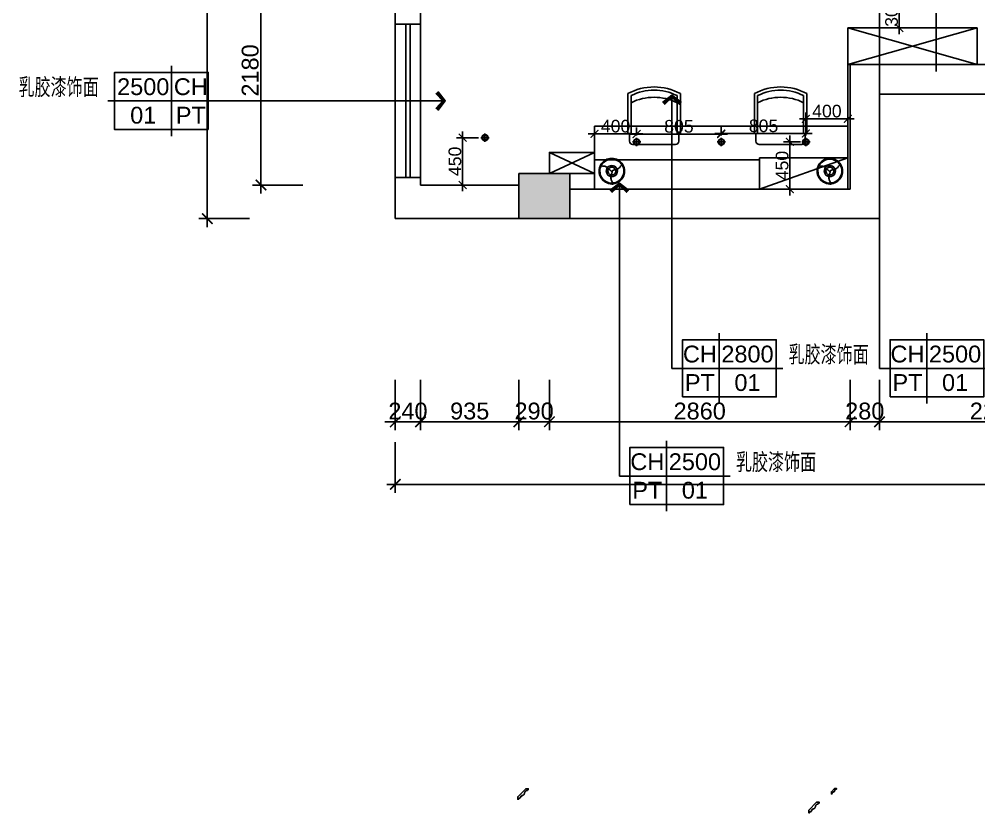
# Model space of a CAD drawing. Header units: millimetres. Extents: x 148889 to 229003, y -70503 to 111106.
# Drawn here: x 200704 to 209832, y 51360 to 58910 of the extents above; entities that cross this region are included whole.
import ezdxf
from ezdxf.enums import TextEntityAlignment as Align
from ezdxf.lldxf.tags import DXFTag

# ---------------------------------------------------------------- set-up
doc = ezdxf.new("R2010")
doc.units = ezdxf.units.MM
for name, color, linetype in [('05-1立面造型线', 1, 'Continuous'), ('C-天花标高', 1, 'Continuous'), ('C-灯具1', 2, 'Continuous'), ('P-原墙线', 7, 'Continuous'), ('P-固定家具1(到顶)', 3, 'Continuous'), ('P-固定家具2(不到顶)', 2, 'Continuous'), ('P-外部尺寸', 44, 'Continuous'), ('P-新墙线', 4, 'Continuous'), ('P-活动家具', 3, 'Continuous'), ('P-窗', 3, 'Continuous')]:
    doc.layers.add(name, color=color, linetype=linetype)
doc.styles.add('Arial', font='arial.ttf')
doc.styles.add('hb', font='hbsmall.shx', dxfattribs={"width": 0.7})
doc.styles.add('ROMANS', font='ROMANS.shx', dxfattribs={"bigfont": 'BIGFONT.shx'})
doc.styles.add('st', font='', dxfattribs={"width": 0.7})
doc.styles.get('st').set_extended_font_data('SimSun')
tags = doc.linetypes.add('ACAD_ISO03W100', pattern=[30, 12, -18]).pattern_tags.tags
tags[6:7] = [DXFTag(74, 4), DXFTag(75, 0), DXFTag(340, '0'), DXFTag(46, 1.0), DXFTag(50, 0.0), DXFTag(44, 0.0), DXFTag(45, 0.0)]
tags[4:5] = [DXFTag(74, 4), DXFTag(75, 0), DXFTag(340, '0'), DXFTag(46, 1.0), DXFTag(50, 0.0), DXFTag(44, 0.0), DXFTag(45, 0.0)]
doc.dimstyles.new('1比60', dxfattribs={"dimscale": 60, "dimtxt": 2, "dimasz": 1.25, "dimexe": 1, "dimexo": 1, "dimgap": 0.2, "dimtad": 1, "dimdec": 0, "dimrnd": 0.005, "dimzin": 0, "dimdsep": 46, "dimtxsty": 'Arial', "dimblk": 'ARCHTICK', "dimcen": 0.125, "dimdle": 1, "dimclrd": 44, "dimclre": 44, "dimclrt": 50, "dimadec": 0, "dimazin": 0, "dimtfac": 1, "dimtdec": 0, "dimtix": 1, "dimtmove": 2, "dimatfit": 3, "dimldrblk": 'DOT', "dimfxl": 4, "dimfxlon": 1, "dimtvp": 1, "dimtolj": 1, "dimtzin": 0, "dimarcsym": 0})
doc.dimstyles.new('1比80', dxfattribs={"dimscale": 80, "dimtxt": 2, "dimasz": 1.25, "dimexe": 1, "dimexo": 1, "dimgap": 0.25, "dimtad": 1, "dimdec": 0, "dimrnd": 0.005, "dimzin": 0, "dimdsep": 46, "dimtxsty": 'Arial', "dimblk": 'ARCHTICK', "dimcen": 0.125, "dimdle": 1, "dimclrd": 44, "dimclre": 44, "dimclrt": 50, "dimadec": 0, "dimazin": 0, "dimtfac": 1, "dimtdec": 0, "dimtix": 1, "dimtmove": 2, "dimatfit": 3, "dimldrblk": 'DOT', "dimfxl": 5, "dimfxlon": 1, "dimtvp": 1, "dimtolj": 1, "dimtzin": 0, "dimarcsym": 0})
doc.dimstyles.new('出图比例1：50', dxfattribs={"dimscale": 50, "dimtxt": 2.5, "dimasz": 2, "dimexe": 2, "dimexo": 2, "dimgap": 1, "dimtad": 1, "dimdec": 0, "dimrnd": 5, "dimzin": 0, "dimdsep": 46, "dimtxsty": 'ROMANS', "dimblk1": 'ZHL_XS', "dimblk2": 'ZHL_XS', "dimsah": 1, "dimcen": 0.09, "dimclrd": 256, "dimclre": 256, "dimclrt": 41, "dimadec": 0, "dimazin": 0, "dimtfac": 1, "dimtdec": 4, "dimtix": 1, "dimtmove": 2, "dimatfit": 3, "dimldrblk": 'ZHL_JT', "dimfxl": 1, "dimtolj": 1, "dimtzin": 0, "dimarcsym": 0})

# ---------------------------------------------------------------- blocks, each defined once
blk = doc.blocks.new('RC-')
for p, q in [((-1.51, -5.24), (-1.51, 5.24)), ((7.96, 0), (-7.96, 0))]:
    blk.add_line(p, q)
blk.add_lwpolyline([(-6.96, -4.24), (-6.96, 4.24), (6.96, 4.24), (6.96, -4.24)], close=True)
at = {"width": 0.7, "flags": 4}
for tag, height, style, p in [('NUM7', 2.5, 'st', (-8, 0.84)), ('NUM8', 2, 'hb', (-8, -3.39))]:
    blk.add_attdef(tag, text='', height=height, dxfattribs=dict(at, style=style)).set_placement(p, align=Align.RIGHT)
for tag, height, style, p in [('NUM1', 2, 'hb', (-4.37, 2.13)), ('NUM2', 2, 'hb', (2.7, 2.13)), ('NUM3', 2, 'hb', (-4.37, -2.11)), ('NUM4', 2, 'hb', (2.7, -2.11)), ('NUM9', 2, 'hb', (0, -6.66)), ('NUM10', 2.5, 'st', (0, -10.89))]:
    blk.add_attdef(tag, text='', height=height, dxfattribs=dict(at, style=style)).set_placement(p, align=Align.MIDDLE)
for tag, p, height, style in [('NUM5', (7.54, 0.84), 2.5, 'st'), ('NUM6', (7.54, -3.39), 2, 'hb')]:
    blk.add_attdef(tag, p, '', height=height, dxfattribs=dict(at, style=style))
blk = doc.blocks.new('ZHL_JT')
blk.add_line((-0.221, 0), (-1, 0))
blk.add_lwpolyline([(-0.221, 0), (-0.861, -0.689), (-0.654, -0.862), (0, 0), (-0.654, 0.862), (-0.861, 0.689)], close=True)
for points in [[(-0.861, 0.689), (-0.654, 0.862), (-0.221, 0), (0, 0)], [(-0.861, -0.689), (-0.654, -0.862), (-0.221, 0), (0, 0)]]:
    blk.add_solid(points)
blk = doc.blocks.new('ZHL_XS')
blk.add_line((-1, 0), (0, 0))
at = {"const_width": 0.2}
blk.add_lwpolyline([(-0.6, -0.6), (0.6, 0.6)], dxfattribs=at)
blk = doc.blocks.new('A$C674F3EA9')
at = {"color": 252, "linetype": 'ACAD_ISO03W100'}
blk.add_lwpolyline([(484.4, 443.9), (484.4, 516.8, 0.414214), (453.1, 548.1), (46.9, 548.1, 0.414214), (15.6, 516.8), (15.6, 443.9)], format="xyb", dxfattribs=at)
for points in [[(0, 373), (0, 443.9), (31.3, 443.9)], [(31.3, 373), (31.3, 443.9)], [(468.8, 373), (468.8, 443.9)], [(500, 373), (500, 443.9), (468.8, 443.9)]]:
    blk.add_lwpolyline(points, dxfattribs=at)
for points in [[(0, 63.7), (0, 373)], [(31.3, 82.7), (31.3, 373)], [(468.8, 82.7), (468.8, 373)], [(500, 63.7), (500, 373)]]:
    blk.add_lwpolyline(points)
for centre, radius, start, end in [((250, 588.7, 0), 490.4, 243.50911, 296.49088), ((250, 521.6, 0), 521.7, 241.36424, 298.63576), ((250, 521.6, 0), 490.4, 243.50911, 296.49088)]:
    blk.add_arc(centre, radius, start, end)
blk = doc.blocks.new('asdasdw')
at = {"color": 252, "linetype": 'ByBlock'}
for major_axis, start_param, end_param in [((-66, 135), 5.497787, 8.63938), ((-62, 126), 5.497787, 8.63938), ((-20.6, 42.1), 5.497787, 8.63938), ((-62, 126), 2.356194, 5.497787), ((-20.6, 42.1), 2.356194, 5.497787)]:
    blk.add_ellipse((4741, 6513, 0), major_axis=major_axis, ratio=1, start_param=start_param, end_param=end_param, dxfattribs=at)
at = {"color": 252, "linetype": 'ByBlock', "extrusion": (0, 0, -1)}
blk.add_ellipse((4741, 6513, 0), major_axis=(135, 66), ratio=1, start_param=5.497787, end_param=8.63938, dxfattribs=at)
at = {"color": 252}
blk.add_ellipse((4741, 6513, 0), major_axis=(-28.8, 59), ratio=1, start_param=5.497787, end_param=8.63938, dxfattribs=at)
at = {"color": 252, "extrusion": (0, 0, -1)}
blk.add_ellipse((4741, 6513, 0), major_axis=(59, 28.8), ratio=1, start_param=5.497787, end_param=8.63938, dxfattribs=at)
at = {"color": 252}
for points in [[(4589, 6558, 0), (4603, 6554, 0), (4624, 6552, 0), (4641, 6553, 0), (4657, 6553, 0), (4676, 6549, 0), (4693, 6538, 0), (4721, 6519, 0), (4734, 6513, 0), (4743, 6511, 0)], [(4857, 6623, 0), (4846, 6613, 0), (4834, 6595, 0), (4827, 6580, 0), (4819, 6566, 0), (4806, 6551, 0), (4787, 6542, 0), (4757, 6527, 0), (4746, 6519, 0), (4739, 6513, 0)], [(4779, 6358, 0), (4776, 6372, 0), (4767, 6391, 0), (4757, 6405, 0), (4749, 6419, 0), (4743, 6438, 0), (4744, 6458, 0), (4746, 6492, 0), (4745, 6506, 0), (4743, 6515, 0)]]:
    blk.add_spline(points, degree=3, dxfattribs=at)
blk = doc.blocks.new('_ArchTick')
at = {"color": 0, "linetype": 'ByBlock', "const_width": 0.15}
blk.add_lwpolyline([(-0.5, -0.5), (0.5, 0.5)], dxfattribs=at)
blk = doc.blocks.new('*D766')
at = {"layer": 'P-外部尺寸', "color": 44, "lineweight": -2, "transparency": 16777216}
for p, q in [((208886.9, 55479.6), (208886.9, 54999.6)), ((211101.9, 55479.6), (211101.9, 54999.6)), ((211181.9, 55079.6), (208806.9, 55079.6))]:
    blk.add_line(p, q, dxfattribs=at)
at = {"layer": 'P-外部尺寸', "color": 44, "lineweight": -2, "transparency": 16777216, "xscale": 100, "yscale": 100, "zscale": 100, "rotation": 180}
blk.add_blockref('_ArchTick', (208886.9, 55079.6), dxfattribs=at)
at = {"layer": 'P-外部尺寸', "color": 44, "lineweight": -2, "transparency": 16777216, "xscale": 100, "yscale": 100, "zscale": 100}
blk.add_blockref('_ArchTick', (211101.9, 55079.6), dxfattribs=at)
at = {"layer": 'P-外部尺寸', "color": 50, "transparency": 16777216, "insert": (209994.4, 55181.3), "char_height": 160, "attachment_point": 5, "style": 'Arial'}
blk.add_mtext('\\A1;2215', dxfattribs=at)
blk = doc.blocks.new('_Dot')
at = {"color": 0, "linetype": 'ByBlock', "lineweight": -2}
blk.add_line((-0.5, 0), (-1, 0), dxfattribs=at)
at = {"color": 0, "linetype": 'ByBlock', "const_width": 0.5}
blk.add_lwpolyline([(-0.25, 0, 1), (0.25, 0, 1)], format="xyb", close=True, dxfattribs=at)
blk = doc.blocks.new('*D767')
at = {"layer": 'P-外部尺寸', "color": 44, "lineweight": -2, "transparency": 16777216}
for p, q in [((208606.9, 55479.6), (208606.9, 54999.6)), ((208886.9, 55479.6), (208886.9, 54999.6)), ((208606.9, 55079.6), (208506.9, 55079.6)), ((208886.9, 55079.6), (208606.9, 55079.6)), ((208886.9, 55079.6), (208986.9, 55079.6))]:
    blk.add_line(p, q, dxfattribs=at)
at = {"layer": 'P-外部尺寸', "color": 44, "lineweight": -2, "transparency": 16777216, "xscale": 100, "yscale": 100, "zscale": 100}
blk.add_blockref('_ArchTick', (208606.9, 55079.6), dxfattribs=at)
at = {"layer": 'P-外部尺寸', "color": 44, "lineweight": -2, "transparency": 16777216, "xscale": 100, "yscale": 100, "zscale": 100, "rotation": 180}
blk.add_blockref('_ArchTick', (208886.9, 55079.6), dxfattribs=at)
at = {"layer": 'P-外部尺寸', "color": 50, "transparency": 16777216, "insert": (208746.9, 55181.3), "char_height": 160, "attachment_point": 5, "style": 'Arial'}
blk.add_mtext('\\A1;280', dxfattribs=at)
blk = doc.blocks.new('*D768')
at = {"layer": 'P-外部尺寸', "color": 44, "lineweight": -2, "transparency": 16777216}
for p, q in [((205746.9, 55479.6), (205746.9, 54999.6)), ((208606.9, 55479.6), (208606.9, 54999.6)), ((208686.9, 55079.6), (205666.9, 55079.6))]:
    blk.add_line(p, q, dxfattribs=at)
at = {"layer": 'P-外部尺寸', "color": 44, "lineweight": -2, "transparency": 16777216, "xscale": 100, "yscale": 100, "zscale": 100, "rotation": 180}
blk.add_blockref('_ArchTick', (205746.9, 55079.6), dxfattribs=at)
at = {"layer": 'P-外部尺寸', "color": 44, "lineweight": -2, "transparency": 16777216, "xscale": 100, "yscale": 100, "zscale": 100}
blk.add_blockref('_ArchTick', (208606.9, 55079.6), dxfattribs=at)
at = {"layer": 'P-外部尺寸', "color": 50, "transparency": 16777216, "insert": (207176.9, 55181.3), "char_height": 160, "attachment_point": 5, "style": 'Arial'}
blk.add_mtext('\\A1;2860', dxfattribs=at)
blk = doc.blocks.new('*D769')
at = {"layer": 'P-外部尺寸', "color": 44, "lineweight": -2, "transparency": 16777216}
for p, q in [((205456.9, 55479.6), (205456.9, 54999.6)), ((205746.9, 55479.6), (205746.9, 54999.6)), ((205456.9, 55079.6), (205356.9, 55079.6)), ((205746.9, 55079.6), (205456.9, 55079.6)), ((205746.9, 55079.6), (205846.9, 55079.6))]:
    blk.add_line(p, q, dxfattribs=at)
at = {"layer": 'P-外部尺寸', "color": 44, "lineweight": -2, "transparency": 16777216, "xscale": 100, "yscale": 100, "zscale": 100}
blk.add_blockref('_ArchTick', (205456.9, 55079.6), dxfattribs=at)
at = {"layer": 'P-外部尺寸', "color": 44, "lineweight": -2, "transparency": 16777216, "xscale": 100, "yscale": 100, "zscale": 100, "rotation": 180}
blk.add_blockref('_ArchTick', (205746.9, 55079.6), dxfattribs=at)
at = {"layer": 'P-外部尺寸', "color": 50, "transparency": 16777216, "insert": (205601.9, 55181.3), "char_height": 160, "attachment_point": 5, "style": 'Arial'}
blk.add_mtext('\\A1;290', dxfattribs=at)
blk = doc.blocks.new('*D770')
at = {"layer": 'P-外部尺寸', "color": 44, "lineweight": -2, "transparency": 16777216}
for p, q in [((204521.9, 55479.6), (204521.9, 54999.6)), ((205456.9, 55479.6), (205456.9, 54999.6)), ((205536.9, 55079.6), (204441.9, 55079.6))]:
    blk.add_line(p, q, dxfattribs=at)
at = {"layer": 'P-外部尺寸', "color": 44, "lineweight": -2, "transparency": 16777216, "xscale": 100, "yscale": 100, "zscale": 100, "rotation": 180}
blk.add_blockref('_ArchTick', (204521.9, 55079.6), dxfattribs=at)
at = {"layer": 'P-外部尺寸', "color": 44, "lineweight": -2, "transparency": 16777216, "xscale": 100, "yscale": 100, "zscale": 100}
blk.add_blockref('_ArchTick', (205456.9, 55079.6), dxfattribs=at)
at = {"layer": 'P-外部尺寸', "color": 50, "transparency": 16777216, "insert": (204989.4, 55181.4), "char_height": 160, "attachment_point": 5, "style": 'Arial'}
blk.add_mtext('\\A1;935', dxfattribs=at)
blk = doc.blocks.new('*D771')
at = {"layer": 'P-外部尺寸', "color": 44, "lineweight": -2, "transparency": 16777216}
for p, q in [((204281.9, 55479.6), (204281.9, 54999.6)), ((204521.9, 55479.6), (204521.9, 54999.6)), ((204281.9, 55079.6), (204181.9, 55079.6)), ((204521.9, 55079.6), (204281.9, 55079.6)), ((204521.9, 55079.6), (204621.9, 55079.6))]:
    blk.add_line(p, q, dxfattribs=at)
at = {"layer": 'P-外部尺寸', "color": 44, "lineweight": -2, "transparency": 16777216, "xscale": 100, "yscale": 100, "zscale": 100}
blk.add_blockref('_ArchTick', (204281.9, 55079.6), dxfattribs=at)
at = {"layer": 'P-外部尺寸', "color": 44, "lineweight": -2, "transparency": 16777216, "xscale": 100, "yscale": 100, "zscale": 100, "rotation": 180}
blk.add_blockref('_ArchTick', (204521.9, 55079.6), dxfattribs=at)
at = {"layer": 'P-外部尺寸', "color": 50, "transparency": 16777216, "insert": (204401.9, 55181.3), "char_height": 160, "attachment_point": 5, "style": 'Arial'}
blk.add_mtext('\\A1;240', dxfattribs=at)
blk = doc.blocks.new('*D772')
at = {"layer": 'P-外部尺寸', "color": 44, "lineweight": -2, "transparency": 16777216}
for p, q in [((204281.9, 54884.9), (204281.9, 54404.9)), ((218321.9, 54884.9), (218321.9, 54404.9)), ((204201.9, 54484.9), (218401.9, 54484.9))]:
    blk.add_line(p, q, dxfattribs=at)
at = {"layer": 'P-外部尺寸', "color": 44, "lineweight": -2, "transparency": 16777216, "xscale": 100, "yscale": 100, "zscale": 100, "rotation": 180}
blk.add_blockref('_ArchTick', (204281.9, 54484.9), dxfattribs=at)
at = {"layer": 'P-外部尺寸', "color": 44, "lineweight": -2, "transparency": 16777216, "xscale": 100, "yscale": 100, "zscale": 100}
blk.add_blockref('_ArchTick', (218321.9, 54484.9), dxfattribs=at)
at = {"layer": 'P-外部尺寸', "color": 50, "transparency": 16777216, "insert": (211301.9, 54586.6), "char_height": 160, "attachment_point": 5, "style": 'Arial'}
blk.add_mtext('\\A1;14040', dxfattribs=at)
blk = doc.blocks.new('*D796')
at = {"layer": 'P-外部尺寸', "color": 44, "lineweight": -2, "transparency": 16777216}
for p, q in [((203403.5, 59512.5), (202923.5, 59512.5)), ((203003.5, 59592.5), (203003.5, 57252.5)), ((203403.5, 57332.5), (202923.5, 57332.5))]:
    blk.add_line(p, q, dxfattribs=at)
at = {"layer": 'P-外部尺寸', "color": 44, "lineweight": -2, "transparency": 16777216, "xscale": 100, "yscale": 100, "zscale": 100}
for p, rotation in [((203003.5, 59512.5), 90), ((203003.5, 57332.5), 270)]:
    blk.add_blockref('_ArchTick', p, dxfattribs=dict(at, rotation=rotation))
at = {"layer": 'P-外部尺寸', "color": 50, "transparency": 16777216, "insert": (202901.9, 58422.5), "char_height": 160, "attachment_point": 5, "rotation": 90, "style": 'Arial'}
blk.add_mtext('\\A1;2180', dxfattribs=at)
blk = doc.blocks.new('*D797')
at = {"layer": 'P-外部尺寸', "color": 44, "lineweight": -2, "transparency": 16777216}
for p, q in [((202493.7, 56932.5), (202493.7, 65887.5)), ((202893.7, 65807.5), (202413.7, 65807.5)), ((202893.7, 57012.5), (202413.7, 57012.5))]:
    blk.add_line(p, q, dxfattribs=at)
at = {"layer": 'P-外部尺寸', "color": 44, "lineweight": -2, "transparency": 16777216, "xscale": 100, "yscale": 100, "zscale": 100}
for p, rotation in [((202493.7, 65807.5), 90), ((202493.7, 57012.5), 270)]:
    blk.add_blockref('_ArchTick', p, dxfattribs=dict(at, rotation=rotation))
at = {"layer": 'P-外部尺寸', "color": 50, "transparency": 16777216, "insert": (202392, 61410), "char_height": 160, "attachment_point": 5, "rotation": 90, "style": 'Arial'}
blk.add_mtext('\\A1;8795', dxfattribs=at)
blk = doc.blocks.new('A$C01C20CD7')
at = {"layer": 'C-灯具1'}
for p, q in [((0, 53, 2985), (106, 53, 2985)), ((53, 106, 2985), (53, 0, 2985))]:
    blk.add_line(p, q, dxfattribs=at)
for radius in [39.9, 31.7]:
    blk.add_circle((53, 53, 2985), radius, dxfattribs=at)
blk = doc.blocks.new('*D1020')
at = {"layer": 'P-新墙线', "color": 44, "lineweight": -2, "transparency": 16777216}
for p, q in [((205074.4, 57782.5), (204862.2, 57782.5)), ((204922.2, 57842.5), (204922.2, 57272.5)), ((204929.4, 57332.5), (204862.2, 57332.5))]:
    blk.add_line(p, q, dxfattribs=at)
at = {"layer": 'P-新墙线', "color": 44, "lineweight": -2, "transparency": 16777216, "xscale": 75, "yscale": 75, "zscale": 75}
for p, rotation in [((204922.2, 57782.5), 90), ((204922.2, 57332.5), 270)]:
    blk.add_blockref('_ArchTick', p, dxfattribs=dict(at, rotation=rotation))
at = {"layer": 'P-新墙线', "color": 50, "transparency": 16777216, "insert": (204848.9, 57557.5), "char_height": 120, "attachment_point": 5, "rotation": 90, "style": 'Arial'}
blk.add_mtext('\\A1;450', dxfattribs=at)
blk = doc.blocks.new('*D1031')
at = {"layer": 'P-新墙线', "color": 44, "lineweight": -2, "transparency": 16777216}
for p, q in [((209075.6, 59187.5), (209075.6, 58767.5)), ((209143.2, 59127.5), (209015.6, 59127.5)), ((209143.2, 58827.5), (209015.6, 58827.5))]:
    blk.add_line(p, q, dxfattribs=at)
at = {"layer": 'P-新墙线', "color": 44, "lineweight": -2, "transparency": 16777216, "xscale": 75, "yscale": 75, "zscale": 75}
for p, rotation in [((209075.6, 59127.5), 90), ((209075.6, 58827.5), 270)]:
    blk.add_blockref('_ArchTick', p, dxfattribs=dict(at, rotation=rotation))
at = {"layer": 'P-新墙线', "color": 50, "transparency": 16777216, "insert": (209002.2, 58977.5), "char_height": 120, "attachment_point": 5, "rotation": 90, "style": 'Arial'}
blk.add_mtext('\\A1;300', dxfattribs=at)
blk = doc.blocks.new('*D1032')
at = {"layer": 'P-新墙线', "color": 44, "lineweight": -2, "transparency": 16777216}
for p, q in [((208034.4, 57802.5), (208034.4, 57232.5)), ((208136.9, 57742.5), (207974.4, 57742.5)), ((208274.4, 57292.5), (207974.4, 57292.5))]:
    blk.add_line(p, q, dxfattribs=at)
at = {"layer": 'P-新墙线', "color": 44, "lineweight": -2, "transparency": 16777216, "xscale": 75, "yscale": 75, "zscale": 75}
for p, rotation in [((208034.4, 57742.5), 90), ((208034.4, 57292.5), 270)]:
    blk.add_blockref('_ArchTick', p, dxfattribs=dict(at, rotation=rotation))
at = {"layer": 'P-新墙线', "color": 50, "transparency": 16777216, "insert": (207961.2, 57517.5), "char_height": 120, "attachment_point": 5, "rotation": 90, "style": 'Arial'}
blk.add_mtext('\\A1;450', dxfattribs=at)
blk = doc.blocks.new('*D1079')
at = {"layer": 'P-新墙线', "color": 44, "lineweight": -2, "transparency": 16777216}
for p, q in [((208126.9, 57961.7), (208646.9, 57961.7)), ((208186.9, 57802.5), (208186.9, 58021.7)), ((208586.9, 57961.7), (208586.9, 58021.7))]:
    blk.add_line(p, q, dxfattribs=at)
at = {"layer": 'P-新墙线', "color": 44, "lineweight": -2, "transparency": 16777216, "xscale": 75, "yscale": 75, "zscale": 75, "rotation": 180}
blk.add_blockref('_ArchTick', (208186.9, 57961.7), dxfattribs=at)
at = {"layer": 'P-新墙线', "color": 44, "lineweight": -2, "transparency": 16777216, "xscale": 75, "yscale": 75, "zscale": 75}
blk.add_blockref('_ArchTick', (208586.9, 57961.7), dxfattribs=at)
at = {"layer": 'P-新墙线', "color": 50, "transparency": 16777216, "insert": (208386.9, 58035), "char_height": 120, "attachment_point": 5, "style": 'Arial'}
blk.add_mtext('\\A1;400', dxfattribs=at)
blk = doc.blocks.new('*D1080')
at = {"layer": 'P-新墙线', "color": 44, "lineweight": -2, "transparency": 16777216}
for p, q in [((206176.9, 57727.5), (206176.9, 57878.5)), ((206576.7, 57802.5), (206576.7, 57878.5)), ((206116.9, 57818.5), (206636.7, 57818.5))]:
    blk.add_line(p, q, dxfattribs=at)
at = {"layer": 'P-新墙线', "color": 44, "lineweight": -2, "transparency": 16777216, "xscale": 75, "yscale": 75, "zscale": 75, "rotation": 180}
blk.add_blockref('_ArchTick', (206176.9, 57818.5), dxfattribs=at)
at = {"layer": 'P-新墙线', "color": 44, "lineweight": -2, "transparency": 16777216, "xscale": 75, "yscale": 75, "zscale": 75}
blk.add_blockref('_ArchTick', (206576.7, 57818.5), dxfattribs=at)
at = {"layer": 'P-新墙线', "color": 50, "transparency": 16777216, "insert": (206376.8, 57891.7), "char_height": 120, "attachment_point": 5, "style": 'Arial'}
blk.add_mtext('\\A1;400', dxfattribs=at)
blk = doc.blocks.new('*D1081')
at = {"layer": 'P-新墙线', "color": 44, "lineweight": -2, "transparency": 16777216}
for p, q in [((206576.7, 57802.5), (206576.7, 57877)), ((207381.7, 57802.5), (207381.7, 57877)), ((206516.7, 57817), (207441.7, 57817))]:
    blk.add_line(p, q, dxfattribs=at)
at = {"layer": 'P-新墙线', "color": 44, "lineweight": -2, "transparency": 16777216, "xscale": 75, "yscale": 75, "zscale": 75, "rotation": 180}
blk.add_blockref('_ArchTick', (206576.7, 57817), dxfattribs=at)
at = {"layer": 'P-新墙线', "color": 44, "lineweight": -2, "transparency": 16777216, "xscale": 75, "yscale": 75, "zscale": 75}
blk.add_blockref('_ArchTick', (207381.7, 57817), dxfattribs=at)
at = {"layer": 'P-新墙线', "color": 50, "transparency": 16777216, "insert": (206979.2, 57890.3), "char_height": 120, "attachment_point": 5, "style": 'Arial'}
blk.add_mtext('\\A1;805', dxfattribs=at)
blk = doc.blocks.new('*D1082')
at = {"layer": 'P-新墙线', "color": 44, "lineweight": -2, "transparency": 16777216}
for p, q in [((207381.7, 57802.5), (207381.7, 57881.6)), ((208186.9, 57802.5), (208186.9, 57881.6)), ((207321.7, 57821.6), (208246.9, 57821.6))]:
    blk.add_line(p, q, dxfattribs=at)
at = {"layer": 'P-新墙线', "color": 44, "lineweight": -2, "transparency": 16777216, "xscale": 75, "yscale": 75, "zscale": 75, "rotation": 180}
blk.add_blockref('_ArchTick', (207381.7, 57821.6), dxfattribs=at)
at = {"layer": 'P-新墙线', "color": 44, "lineweight": -2, "transparency": 16777216, "xscale": 75, "yscale": 75, "zscale": 75}
blk.add_blockref('_ArchTick', (208186.9, 57821.6), dxfattribs=at)
at = {"layer": 'P-新墙线', "color": 50, "transparency": 16777216, "insert": (207784.3, 57894.8), "char_height": 120, "attachment_point": 5, "style": 'Arial'}
blk.add_mtext('\\A1;805', dxfattribs=at)

msp = doc.modelspace()

# ---------------------------------------------------------------- hatches: boundary and pattern name
at = {"layer": 'P-原墙线'}
msp.add_hatch(color=8, dxfattribs=at).paths.add_polyline_path([(205746.9, 57442.5), (205456.9, 57442.5), (205456.9, 57012.5), (205941.9, 57012.5), (205941.9, 57442.5)])

# ---------------------------------------------------------------- linework, layer by layer
at = {"color": 7}
msp.add_lwpolyline([(209427.3, 58412.5), (209427.3, 62284.4), (204516.9, 62284.4)], dxfattribs=at)
at = {"layer": '05-1立面造型线'}
for points in [[(205538.8, 51572.5), (205538.8, 51580.5), (205546.8, 51580.5), (205546.8, 51588.5), (205521.8, 51588.5), (205446.8, 51513.5), (205446.8, 51488.5), (205454.8, 51488.5), (205454.8, 51496.5, 0.414214), (205474.8, 51516.5), (205482.8, 51516.5), (205482.8, 51524.5), (205486.5, 51524.6), (205489, 51524.9), (205491.6, 51525.5), (205493.3, 51526), (205495.9, 51527), (205498.8, 51528.5), (205501.6, 51530.4), (205503.3, 51531.8), (205505.1, 51533.6), (205506.5, 51535.5), (205507.8, 51537.8), (205508.9, 51540.1), (205510, 51543), (205510.8, 51545.7), (205511.5, 51548.3), (205512.1, 51550.8), (205512.7, 51552.8), (205513.2, 51554.4), (205513.9, 51556.5), (205514.9, 51558.7), (205515.6, 51559.8), (205516.3, 51560.9), (205517.5, 51562.5), (205518.2, 51563.3), (205519.2, 51564.4), (205520.4, 51565.5), (205521.8, 51566.7), (205523.6, 51568.1), (205525.2, 51569.1), (205526.5, 51569.8), (205527.9, 51570.5), (205529.2, 51571), (205531, 51571.6), (205533.1, 51572.1), (205535.3, 51572.4)], [(208447, 51558.2), (208447, 51555.2, 0.414214), (208437, 51545.2), (208434, 51545.2), (208434, 51540.2), (208429, 51540.2), (208429, 51560.2), (208459, 51590.2), (208479, 51590.2), (208479, 51585.2), (208477.7, 51585.2), (208476.3, 51585.2), (208475.5, 51585.2), (208474.7, 51585.1), (208473.7, 51585), (208473, 51584.9), (208472.3, 51584.8), (208471.6, 51584.6), (208470.3, 51584.1), (208470, 51583.9), (208469.8, 51583.8), (208469.1, 51583.4), (208468.6, 51583.1), (208468.6, 51583.1), (208468.3, 51583), (208467.8, 51582.6), (208467, 51582), (208466.3, 51581.2), (208466, 51580.9), (208465.6, 51580.5), (208465.3, 51580.1), (208465, 51579.6), (208464.8, 51579.4), (208464.5, 51578.9), (208464.3, 51578.6), (208464.1, 51578.3), (208463.8, 51577.7), (208463.5, 51577.1), (208463.2, 51576.6), (208463, 51576.1), (208462.7, 51575.4), (208462.6, 51575), (208462.3, 51574.3), (208462.1, 51573.7), (208461.7, 51572.1), (208461.3, 51570.7), (208460.9, 51569.3), (208460.6, 51568.3), (208460, 51566.6), (208459.6, 51565.5), (208459, 51564.3), (208458.3, 51563.2), (208457.6, 51562.4), (208456.4, 51561.2), (208454.7, 51560), (208453.4, 51559.3), (208452.1, 51558.8), (208450.3, 51558.4), (208449.2, 51558.3)], [(208305.5, 51444), (208305.5, 51452), (208313.5, 51452), (208313.5, 51460), (208288.5, 51460), (208213.5, 51385), (208213.5, 51360), (208221.5, 51360), (208221.5, 51368, 0.414214), (208241.5, 51388), (208249.5, 51388), (208249.5, 51396), (208253.2, 51396.1), (208255.7, 51396.4), (208258.3, 51397), (208260, 51397.6), (208262.6, 51398.6), (208265.5, 51400.1), (208268.3, 51401.9), (208270, 51403.3), (208271.8, 51405.2), (208273.2, 51407), (208274.5, 51409.3), (208275.6, 51411.7), (208276.7, 51414.5), (208277.5, 51417.2), (208278.2, 51419.9), (208278.8, 51422.3), (208279.4, 51424.4), (208279.9, 51426), (208280.6, 51428.1), (208281.6, 51430.2), (208282.3, 51431.4), (208283, 51432.4), (208284.2, 51434.1), (208284.9, 51434.9), (208285.9, 51435.9), (208287.1, 51437.1), (208288.5, 51438.3), (208290.3, 51439.6), (208291.9, 51440.6), (208293.2, 51441.4), (208294.6, 51442), (208295.9, 51442.6), (208297.7, 51443.1), (208299.8, 51443.6), (208302, 51443.9)]]:
    msp.add_lwpolyline(points, format="xyb", close=True, dxfattribs=at)
at = {"layer": 'P-原墙线'}
for p, q in [((204281.9, 58862.5), (204281.9, 59512.5)), ((204521.9, 59512.5), (204521.9, 58862.5)), ((204521.9, 58862.5), (204281.9, 58862.5)), ((209256.9, 58477.5), (208606.9, 58477.5)), ((208606.9, 58477.5), (208606.9, 57292.5)), ((209951.9, 58477.5), (209256.9, 58477.5)), ((209951.9, 58197.5), (208886.9, 58197.5)), ((208886.9, 58197.5), (208886.9, 57012.5)), ((205746.9, 57442.5), (205746.9, 57642.5)), ((205456.9, 57012.5), (205456.9, 57442.5)), ((205746.9, 57442.5), (205456.9, 57442.5)), ((205941.9, 57442.5), (205746.9, 57442.5)), ((205941.9, 57012.5), (205941.9, 57442.5)), ((204521.9, 57402.5), (204281.9, 57402.5)), ((204281.9, 57012.5), (204281.9, 57402.5)), ((204521.9, 57402.5), (204521.9, 57332.5)), ((204521.9, 57332.5), (205456.9, 57332.5)), ((208606.9, 57292.5), (205941.9, 57292.5)), ((205941.9, 57012.5), (204281.9, 57012.5)), ((208886.9, 57012.5), (205941.9, 57012.5))]:
    msp.add_line(p, q, dxfattribs=at)
at = {"layer": 'P-固定家具1(到顶)', "color": 252}
for p, q in [((209816.5, 58477.5), (208586.9, 58827.5)), ((208586.9, 58477.5), (209816.5, 58827.5)), ((205746.9, 57442.5), (206176.9, 57642.5)), ((206176.9, 57442.5), (205746.9, 57642.5)), ((207746.9, 57572.5), (206176.9, 57572.5)), ((207746.9, 57292.5), (208586.9, 57592.5)), ((207746.9, 57592.5), (207746.9, 57292.5)), ((207746.9, 57592.5), (207746.9, 57292.5)), ((206176.9, 57442.5), (205941.9, 57442.5))]:
    msp.add_line(p, q, dxfattribs=at)
at = {"layer": 'P-固定家具1(到顶)'}
for p, q in [((208586.9, 58477.5), (208586.9, 58827.5)), ((208586.9, 58827.5), (209816.5, 58827.5)), ((209816.5, 58827.5), (209816.5, 58477.5)), ((209816.5, 58477.5), (208586.9, 58477.5))]:
    msp.add_line(p, q, dxfattribs=at)
for points in [[(208586.9, 58532.5), (208586.9, 57292.5)], [(206176.9, 57642.5), (206176.9, 57292.5), (205941.9, 57292.5), (205941.9, 57442.5), (205746.9, 57442.5), (205746.9, 57642.5), (206176.9, 57642.5)]]:
    msp.add_lwpolyline(points, dxfattribs=at)
at = {"layer": 'P-固定家具1(到顶)', "color": 252}
msp.add_lwpolyline([(206176.9, 57592.5), (206176.9, 57292.5), (208586.9, 57292.5), (208586.9, 57592.5), (207746.9, 57592.5)], dxfattribs=at)
at = {"layer": 'P-固定家具2(不到顶)'}
for p in [(208586.9, 57892.5), (206176.9, 57442.5)]:
    msp.add_line(p, (206176.9, 57892.5), dxfattribs=at)
at = {"layer": 'P-窗'}
for p, q in [((204381.9, 57402.5), (204381.9, 58862.5)), ((204421.9, 58862.5), (204421.9, 57402.5))]:
    msp.add_line(p, q, dxfattribs=at)
msp.add_lwpolyline([(204281.9, 58862.5), (204521.9, 58862.5), (204521.9, 57402.5), (204281.9, 57402.5)], close=True, dxfattribs=at)

# ---------------------------------------------------------------- block references
at = {"layer": 'C-天花标高'}
ref = msp.add_blockref('RC-', (202056.8, 58131.8), dxfattribs=dict(at, xscale=-64, yscale=64, zscale=64))
ref.add_attrib('NUM1', 'CH', dxfattribs={"layer": '0', "color": 50, "height": 160, "style": 'Arial', "flags": 4}).set_placement((202336.8, 58267.9), align=Align.MIDDLE)
ref.add_attrib('NUM2', '2500', dxfattribs={"layer": '0', "color": 50, "height": 160, "style": 'Arial'}).set_placement((201884.2, 58267.9), align=Align.MIDDLE)
ref.add_attrib('NUM3', 'PT', dxfattribs={"layer": '0', "color": 50, "height": 160, "style": 'Arial'}).set_placement((202336.8, 57996.7), align=Align.MIDDLE)
ref.add_attrib('NUM4', '01', dxfattribs={"layer": '0', "color": 50, "height": 160, "style": 'Arial'}).set_placement((201884.2, 57996.7), align=Align.MIDDLE)
ref.add_attrib('NUM5', '乳胶漆饰面', (200697.3, 58185.8), dxfattribs={"layer": '0', "color": 50, "height": 160, "style": 'st', "width": 0.7})
ref = msp.add_blockref('RC-', (207458.8, 55588.4), dxfattribs=dict(at, xscale=64, yscale=64, zscale=64))
ref.add_attrib('NUM1', 'CH', dxfattribs={"layer": '0', "color": 50, "height": 160, "style": 'Arial', "flags": 4}).set_placement((207178.8, 55724.5), align=Align.MIDDLE)
ref.add_attrib('NUM2', '2800', dxfattribs={"layer": '0', "color": 50, "height": 160, "style": 'Arial'}).set_placement((207631.3, 55724.5), align=Align.MIDDLE)
ref.add_attrib('NUM3', 'PT', dxfattribs={"layer": '0', "color": 50, "height": 160, "style": 'Arial'}).set_placement((207178.8, 55453.2), align=Align.MIDDLE)
ref.add_attrib('NUM4', '01', dxfattribs={"layer": '0', "color": 50, "height": 160, "style": 'Arial'}).set_placement((207631.3, 55453.2), align=Align.MIDDLE)
ref.add_attrib('NUM5', '乳胶漆饰面', (208021.2, 55642.4), dxfattribs={"layer": '0', "color": 50, "height": 160, "style": 'st', "width": 0.7})
ref = msp.add_blockref('RC-', (209433.2, 55588.4), dxfattribs=dict(at, xscale=64, yscale=64, zscale=64))
ref.add_attrib('NUM1', 'CH', dxfattribs={"layer": '0', "color": 50, "height": 160, "style": 'Arial', "flags": 4}).set_placement((209153.2, 55724.5), align=Align.MIDDLE)
ref.add_attrib('NUM2', '2500', dxfattribs={"layer": '0', "color": 50, "height": 160, "style": 'Arial'}).set_placement((209605.8, 55724.5), align=Align.MIDDLE)
ref.add_attrib('NUM3', 'PT', dxfattribs={"layer": '0', "color": 50, "height": 160, "style": 'Arial'}).set_placement((209153.2, 55453.2), align=Align.MIDDLE)
ref.add_attrib('NUM4', '01', dxfattribs={"layer": '0', "color": 50, "height": 160, "style": 'Arial'}).set_placement((209605.8, 55453.2), align=Align.MIDDLE)
ref.add_attrib('NUM5', '乳胶漆饰面', (209995.6, 55642.4), dxfattribs={"layer": '0', "color": 50, "height": 160, "style": 'st', "width": 0.7})
ref = msp.add_blockref('RC-', (206958.6, 54564.1), dxfattribs=dict(at, xscale=64, yscale=64, zscale=64))
ref.add_attrib('NUM1', 'CH', dxfattribs={"layer": '0', "color": 50, "height": 160, "style": 'Arial', "flags": 4}).set_placement((206678.6, 54700.3), align=Align.MIDDLE)
ref.add_attrib('NUM2', '2500', dxfattribs={"layer": '0', "color": 50, "height": 160, "style": 'Arial'}).set_placement((207131.2, 54700.3), align=Align.MIDDLE)
ref.add_attrib('NUM3', 'PT', dxfattribs={"layer": '0', "color": 50, "height": 160, "style": 'Arial'}).set_placement((206678.6, 54429), align=Align.MIDDLE)
ref.add_attrib('NUM4', '01', dxfattribs={"layer": '0', "color": 50, "height": 160, "style": 'Arial'}).set_placement((207131.2, 54429), align=Align.MIDDLE)
ref.add_attrib('NUM5', '乳胶漆饰面', (207521, 54618.2), dxfattribs={"layer": '0', "color": 50, "height": 160, "style": 'st', "width": 0.7})
at = {"layer": 'C-灯具1', "yscale": 0.7496251873672009}
for p, xscale, zscale, rotation in [((205094.8, 57742.9, -2237.5), -0.7496251873672009, 0.7496251874062951, 270), ((206537.1, 57782.1, -2237.5), 0.7496251873672009, 0.7496251873672009, 270), ((207342.1, 57782.1, -2237.5), 0.7496251873672009, 0.7496251873672009, 270), ((208226.5, 57782.1, -2237.5), -0.7496251873672009, 0.7496251874062951, 90)]:
    msp.add_blockref('A$C01C20CD7', p, dxfattribs=dict(at, xscale=xscale, zscale=zscale, rotation=rotation))
at = {"layer": 'P-固定家具2(不到顶)', "color": 3, "xscale": 0.8099999999937436, "yscale": 0.8099999999976717, "zscale": 0.81, "rotation": 349.2405088091241}
for p in [(201583.8, 52998.6, 0), (203657.3, 52998.6, 0)]:
    msp.add_blockref('asdasdw', p, dxfattribs=at)
at = {"layer": 'P-活动家具', "rotation": 180}
for p in [(206993, 58265.5, 0), (208196.7, 58265.5, 0)]:
    msp.add_blockref('A$C674F3EA9', p, dxfattribs=at)

# ---------------------------------------------------------------- dimensions: what is measured, and where the dimension line sits
at = {"layer": 'P-外部尺寸'}
for base, p1, p2, picture, middle in [((202493.7, 65807.5), (203003.5, 57012.5), (203003.5, 65807.5), '*D797', (202392, 61410)), ((203003.5, 57332.5), (204551.5, 59512.5), (204551.5, 57332.5), '*D796', (202901.9, 58422.5))]:
    dim = msp.add_linear_dim(base=base, p1=p1, p2=p2, angle=90, dimstyle='1比80', dxfattribs=at)
    dim.commit()
    dim.dimension.update_dxf_attribs({"geometry": picture, "text_midpoint": middle})
for base, p1, p2, picture, middle in [((204281.9, 55079.6), (204521.9, 57557.6), (204281.9, 57557.6), '*D771', (204401.9, 55181.3)), ((204521.9, 55079.6), (205456.9, 57557.6), (204521.9, 57557.6), '*D770', (204989.4, 55181.4)), ((205456.9, 55079.6), (205746.9, 57557.6), (205456.9, 57557.6), '*D769', (205601.9, 55181.3)), ((205746.9, 55079.6), (208606.9, 57557.6), (205746.9, 57557.6), '*D768', (207176.9, 55181.3)), ((208606.9, 55079.6), (208886.9, 57425.8), (208606.9, 57557.6), '*D767', (208746.9, 55181.3)), ((208886.9, 55079.6), (211101.9, 57425.8), (208886.9, 57425.8), '*D766', (209994.4, 55181.3)), ((218321.9, 54484.9), (204281.9, 55079.6), (218321.9, 55079.6), '*D772', (211301.9, 54586.6))]:
    dim = msp.add_linear_dim(base=base, p1=p1, p2=p2, dimstyle='1比80', dxfattribs=at)
    dim.commit()
    dim.dimension.update_dxf_attribs({"geometry": picture, "text_midpoint": middle})
at = {"layer": 'P-新墙线'}
for base, p1, p2, picture, middle in [((209075.6, 58827.5), (209203.2, 59127.5, 0), (209203.2, 58827.5), '*D1031', (209002.2, 58977.5)), ((204922.2, 57332.5), (205134.4, 57782.5), (204989.4, 57332.5), '*D1020', (204848.9, 57557.5)), ((208034.4, 57292.5), (208196.9, 57742.5), (208586.9, 57292.5), '*D1032', (207961.2, 57517.5))]:
    dim = msp.add_linear_dim(base=base, p1=p1, p2=p2, angle=90, dimstyle='1比60', dxfattribs=at)
    dim.commit()
    dim.dimension.update_dxf_attribs({"geometry": picture, "text_midpoint": middle})
for base, p1, p2, picture, middle in [((208586.9, 57961.7), (208186.9, 57742.5), (208586.9, 57912.5), '*D1079', (208386.9, 58035)), ((206576.7, 57818.5), (206176.9, 57667.5), (206576.7, 57742.5, 0), '*D1080', (206376.8, 57891.7))]:
    dim = msp.add_linear_dim(base=base, p1=p1, p2=p2, dimstyle='1比60', dxfattribs=at)
    dim.commit()
    dim.dimension.update_dxf_attribs({"geometry": picture, "text_midpoint": middle})
for p1, p2, distance, picture, middle in [((206576.7, 57742.5, 0), (207381.7, 57742.5, 0), 74.5, '*D1081', (206979.2, 57890.3)), ((207381.7, 57742.5, 0), (208186.9, 57742.5), 79.1, '*D1082', (207784.3, 57894.8))]:
    dim = msp.add_aligned_dim(p1=p1, p2=p2, distance=distance, dimstyle='1比60', dxfattribs=at)
    dim.commit()
    dim.dimension.update_dxf_attribs({"geometry": picture, "text_midpoint": middle})

# ---------------------------------------------------------------- leaders
at = {"layer": 'C-天花标高'}
for points, override in [([(208887.6, 59325.1), (208887.6, 55588.4), (208987.6, 55588.4)], {"dimgap": 1, "dimtad": 0}), ([(204756, 58131.8), (202502.4, 58131.8)], {"dimtad": 0}), ([(206913.2, 58186.9), (206913.2, 55588.4), (207013.2, 55588.4)], {"dimgap": 1, "dimtad": 0}), ([(206413, 57349.9), (206413, 54564.1), (206513, 54564.1)], {"dimgap": 1, "dimtad": 0})]:
    msp.add_leader(points, dimstyle='出图比例1：50', override=override, dxfattribs=at)

doc.saveas('drawing.dxf')
